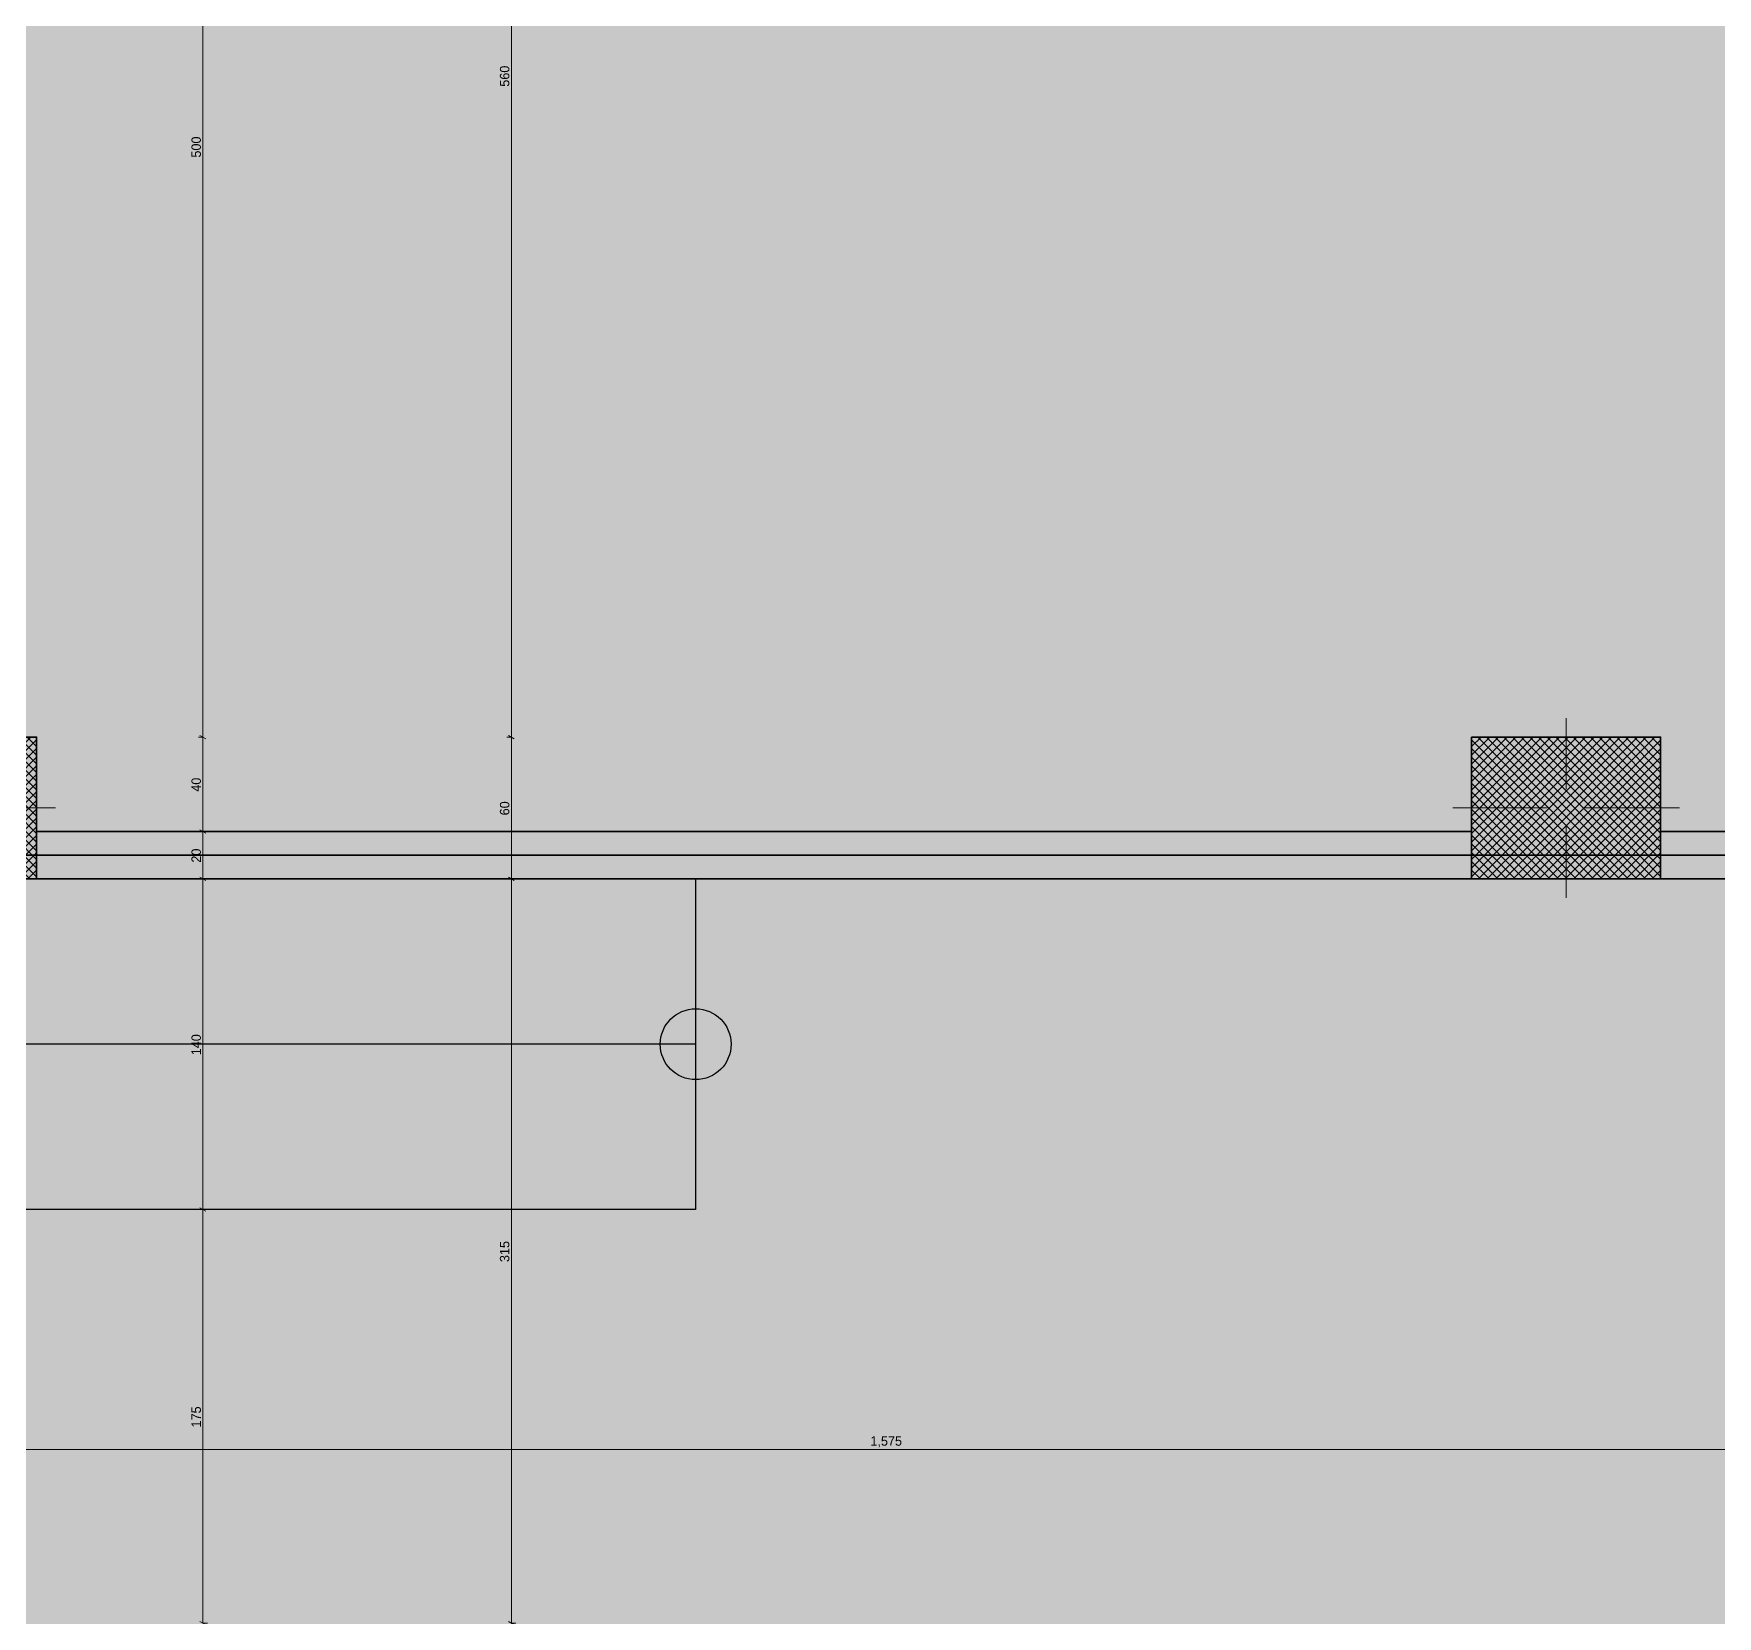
# Model space of a CAD drawing. Header units: millimetres. Extents: x -1912 to 88153, y -54123 to 4469.
# Drawn here: x 59863 to 66990, y -9322 to -2622 of the extents above; entities that cross this region are included whole.
import ezdxf
from ezdxf.enums import TextEntityAlignment as Align

# ---------------------------------------------------------------- set-up
doc = ezdxf.new("R2010")
doc.units = ezdxf.units.MM
doc.header["$MEASUREMENT"] = 0
for name, color, linetype in [('A - Dimensionimi', 7, 'Continuous'), ('A - Muret', 7, 'Continuous'), ('A - Shtyllat', 7, 'Continuous')]:
    doc.layers.add(name, color=color, linetype=linetype)
for name, color, linetype, lineweight in [('A - Dimensionimi_Pen_No__1', 7, 'Continuous', 13), ('A - Muret_Pen_No__7', 7, 'Continuous', 35), ('A - Sanitaria_Pen_No__42', 8, 'Continuous', 25), ('A - Shtyllat_Pen_No__1', 7, 'Continuous', 13), ('A - Shtyllat_Pen_No__7', 7, 'Continuous', 35)]:
    doc.layers.add(name, color=color, linetype=linetype, lineweight=lineweight)
for name, color, linetype, lineweight, true_color in [('A - Fill Zone_Pen_No__28', 7, 'Continuous', 35, 0xa80f02), ('A - Fill Zone_Pen_No__83', 7, 'Continuous', 13, 0xff9955), ('A - Muret_Pen_No__102', 7, 'Continuous', 13, 0xcccccc)]:
    doc.layers.add(name, color=color, linetype=linetype, lineweight=lineweight, true_color=true_color)
doc.styles.add('GENERATED_STYLE_1', font='GOTHIC.TTF')
doc.styles.add('GENERATED_STYLE_2', font='arial.ttf')
doc.dimstyles.new('GENERATED_STYLE__4', dxfattribs={"dimtxt": 40, "dimasz": 19, "dimexe": 0.18, "dimexo": 0.0625, "dimgap": 0, "dimtad": 1, "dimtih": 1, "dimtoh": 1, "dimdec": 0, "dimlfac": 0.1, "dimzin": 0, "dimdsep": 46, "dimtxsty": 'GENERATED_STYLE_1', "dimblk": 'ARROWHEAD_2', "dimblk1": 'ARROWHEAD_2', "dimblk2": 'ARROWHEAD_2', "dimcen": 0.09, "dimse1": 1, "dimse2": 1, "dimclrd": 7, "dimclre": 7, "dimclrt": 7, "dimadec": 0, "dimazin": 0, "dimtfac": 1, "dimtdec": 4, "dimtmove": 0, "dimatfit": 3, "dimfxl": 0, "dimtolj": 1, "dimtzin": 0, "dimarcsym": 0})
doc.dimstyles.new('GENERATED_STYLE__5', dxfattribs={"dimtxt": 40, "dimasz": 19, "dimexe": 0.18, "dimexo": 0.0625, "dimgap": 0, "dimtad": 1, "dimdec": 0, "dimlfac": 0.1, "dimzin": 0, "dimdsep": 46, "dimtxsty": 'GENERATED_STYLE_1', "dimblk": 'ARROWHEAD_2', "dimblk1": 'ARROWHEAD_2', "dimblk2": 'ARROWHEAD_2', "dimcen": 0.09, "dimse1": 1, "dimse2": 1, "dimclrd": 7, "dimclre": 7, "dimclrt": 7, "dimadec": 0, "dimazin": 0, "dimtfac": 1, "dimtdec": 4, "dimtmove": 0, "dimatfit": 3, "dimfxl": 0, "dimtolj": 1, "dimtzin": 0, "dimarcsym": 0})
pattern_1 = [(45, (0, 0), (-18.384776, 18.384776), []), (135, (0, 0), (18.384776, 18.384776), [])]

# ---------------------------------------------------------------- blocks, each defined once
blk = doc.blocks.new('Wall_54', base_point=(72350, -6200))
at = {"layer": 'A - Muret_Pen_No__102', "linetype": 'Continuous', "lineweight": 0, "true_color": 0xcccccc}
blk.add_hatch(color=254, dxfattribs=at).paths.add_polyline_path([(72350, -6000), (66750, -6000), (66750, -6200), (72350, -6200)])
at = {"layer": 'A - Muret_Pen_No__7', "color": 7, "linetype": 'Continuous', "lineweight": 35, "flags": 128}
for points in [[(72350, -6000), (66750, -6000)], [(66750, -6200), (71210, -6200)], [(71380, -6200), (72350, -6200)]]:
    blk.add_lwpolyline(points, dxfattribs=at)
blk = doc.blocks.new('Wall_55', base_point=(65950, -6200))
at = {"layer": 'A - Muret_Pen_No__102', "linetype": 'Continuous', "lineweight": 0, "true_color": 0xcccccc}
blk.add_hatch(color=254, dxfattribs=at).paths.add_polyline_path([(65950, -6000), (59875, -6000), (59875, -6200), (65950, -6200)])
at = {"layer": 'A - Muret_Pen_No__7', "color": 7, "linetype": 'Continuous', "lineweight": 35, "flags": 128}
for points in [[(65950, -6000), (59875, -6000)], [(59875, -6200), (65950, -6200)]]:
    blk.add_lwpolyline(points, dxfattribs=at)
blk = doc.blocks.new('Straight Ramp 26')
at = {"layer": 'A - Sanitaria_Pen_No__42', "color": 8, "linetype": 'Continuous', "lineweight": 25}
for p, q in [((0, -700), (0, 700)), ((0, 700), (7050, 700)), ((0, 0), (7050, 0)), ((0, -700), (7050, -700))]:
    blk.add_line(p, q, dxfattribs=at)
at = {"layer": 'A - Sanitaria_Pen_No__42', "color": 8, "linetype": 'Continuous', "lineweight": 25, "flags": 128}
blk.add_lwpolyline([(150, 0, 1), (-150, 0, 1)], format="xyb", close=True, dxfattribs=at)
at = {"layer": 'A - Sanitaria_Pen_No__42', "color": 8, "linetype": 'Continuous', "lineweight": 25, "style": 'GENERATED_STYLE_2'}
blk.add_attdef('DUMMY_139', text='', height=300, dxfattribs=at).set_placement((3525, 191.4), align=Align.MIDDLE_CENTER)
blk = doc.blocks.new('*D339')
at = {"layer": 'A - Dimensionimi_Pen_No__1', "color": 7, "linetype": 'Continuous', "lineweight": 13}
for p, q in [((60591.5, -7.2), (60566.5, 7.2)), ((60560.3, 0), (60579, 0)), ((60579, 0), (60579, -600)), ((60560.3, -600), (60579, -600)), ((60591.5, -607.2), (60566.5, -592.8)), ((60579, -600), (60579, -5600))]:
    blk.add_line(p, q, dxfattribs=at)
at = {"layer": 'A - Dimensionimi_Pen_No__1', "color": 7, "lineweight": 13, "insert": (60571, -331.3), "char_height": 40, "attachment_point": 7, "rotation": 90, "style": 'GENERATED_STYLE_1'}
blk.add_mtext('\\A1;{\\pql;\\fCentury Gothic|b0|i0|c0|p0;\\W1.000000;60}', dxfattribs=at)
blk = doc.blocks.new('ARROWHEAD_2')
at = {"color": 0, "linetype": 'Continuous', "lineweight": 0}
for p, q in [((0, 0), (-1, 0)), ((-0.38, -0.66), (0.38, 0.66))]:
    blk.add_line(p, q, dxfattribs=at)
blk = doc.blocks.new('*D340')
at = {"layer": 'A - Dimensionimi_Pen_No__1', "color": 7, "linetype": 'Continuous', "lineweight": 13}
for p, q in [((60591.5, -607.2), (60566.5, -592.8)), ((60579, -600), (60579, -5600)), ((60560.3, -5600), (60579, -5600)), ((60591.5, -5607.2), (60566.5, -5592.8))]:
    blk.add_line(p, q, dxfattribs=at)
at = {"layer": 'A - Dimensionimi_Pen_No__1', "color": 7, "lineweight": 13, "insert": (60571, -3146.9), "char_height": 40, "attachment_point": 7, "rotation": 90, "style": 'GENERATED_STYLE_1'}
blk.add_mtext('\\A1;{\\pql;\\fCentury Gothic|b0|i0|c0|p0;\\W1.000000;500}', dxfattribs=at)
blk = doc.blocks.new('*D341')
at = {"layer": 'A - Dimensionimi_Pen_No__1', "color": 7, "linetype": 'Continuous', "lineweight": 13}
for p, q in [((60560.3, -5600), (60579, -5600)), ((60591.5, -5607.2), (60566.5, -5592.8)), ((60579, -5600), (60579, -6000)), ((60591.5, -6007.2), (60566.5, -5992.8)), ((60579, -6000), (60597.8, -6000))]:
    blk.add_line(p, q, dxfattribs=at)
at = {"layer": 'A - Dimensionimi_Pen_No__1', "color": 7, "lineweight": 13, "insert": (60571, -5831.3), "char_height": 40, "attachment_point": 7, "rotation": 90, "style": 'GENERATED_STYLE_1'}
blk.add_mtext('\\A1;{\\pql;\\fCentury Gothic|b0|i0|c0|p0;\\W1.000000;40}', dxfattribs=at)
blk = doc.blocks.new('*D342')
at = {"layer": 'A - Dimensionimi_Pen_No__1', "color": 7, "linetype": 'Continuous', "lineweight": 13}
for p, q in [((60591.5, -6007.2), (60566.5, -5992.8)), ((60579, -6000), (60597.8, -6000)), ((60579, -6000), (60579, -6200)), ((60560.3, -6200), (60579, -6200)), ((60591.5, -6207.2), (60566.5, -6192.8))]:
    blk.add_line(p, q, dxfattribs=at)
at = {"layer": 'A - Dimensionimi_Pen_No__1', "color": 7, "lineweight": 13, "insert": (60571, -6131.3), "char_height": 40, "attachment_point": 7, "rotation": 90, "style": 'GENERATED_STYLE_1'}
blk.add_mtext('\\A1;{\\pql;\\fCentury Gothic|b0|i0|c0|p0;\\W1.000000;20}', dxfattribs=at)
blk = doc.blocks.new('*D343')
at = {"layer": 'A - Dimensionimi_Pen_No__1', "color": 7, "linetype": 'Continuous', "lineweight": 13}
for p, q in [((60560.3, -6200), (60579, -6200)), ((60591.5, -6207.2), (60566.5, -6192.8)), ((60579, -6200), (60579, -7600)), ((60591.5, -7607.2), (60566.5, -7592.8)), ((60579, -7600), (60597.8, -7600))]:
    blk.add_line(p, q, dxfattribs=at)
at = {"layer": 'A - Dimensionimi_Pen_No__1', "color": 7, "lineweight": 13, "insert": (60571, -6946.9), "char_height": 40, "attachment_point": 7, "rotation": 90, "style": 'GENERATED_STYLE_1'}
blk.add_mtext('\\A1;{\\pql;\\fCentury Gothic|b0|i0|c0|p0;\\W1.000000;140}', dxfattribs=at)
blk = doc.blocks.new('*D344')
at = {"layer": 'A - Dimensionimi_Pen_No__1', "color": 7, "linetype": 'Continuous', "lineweight": 13}
for p, q in [((60591.5, -7607.2), (60566.5, -7592.8)), ((60579, -7600), (60597.8, -7600)), ((60579, -7600), (60579, -9350.8)), ((60591.5, -9358.1), (60566.5, -9343.6)), ((60579, -9350.8), (60597.8, -9350.8))]:
    blk.add_line(p, q, dxfattribs=at)
at = {"layer": 'A - Dimensionimi_Pen_No__1', "color": 7, "lineweight": 13, "insert": (60571, -8522.4), "char_height": 40, "attachment_point": 7, "rotation": 90, "style": 'GENERATED_STYLE_1'}
blk.add_mtext('\\A1;{\\pql;\\fCentury Gothic|b0|i0|c0|p0;\\W1.000000;175}', dxfattribs=at)
blk = doc.blocks.new('*D370')
at = {"layer": 'A - Dimensionimi_Pen_No__1', "color": 7, "linetype": 'Continuous', "lineweight": 13}
for p, q in [((71899.8, 0), (71899.8, -600)), ((71881.1, -600), (71899.8, -600)), ((71912.3, -607.2), (71887.3, -592.8)), ((71899.8, -600), (71899.8, -5600)), ((71881.1, -5600), (71899.8, -5600)), ((71912.3, -5607.2), (71887.3, -5592.8))]:
    blk.add_line(p, q, dxfattribs=at)
at = {"layer": 'A - Dimensionimi_Pen_No__1', "color": 7, "lineweight": 13, "insert": (71891.8, -3146.9), "char_height": 40, "attachment_point": 7, "rotation": 90, "style": 'GENERATED_STYLE_1'}
blk.add_mtext('\\A1;{\\pql;\\fCentury Gothic|b0|i0|c0|p0;\\W1.000000;500}', dxfattribs=at)
blk = doc.blocks.new('*D371')
at = {"layer": 'A - Dimensionimi_Pen_No__1', "color": 7, "linetype": 'Continuous', "lineweight": 13}
for p, q in [((71881.1, -5600), (71899.8, -5600)), ((71912.3, -5607.2), (71887.3, -5592.8)), ((71899.8, -5600), (71899.8, -6200)), ((71881.1, -6200), (71899.8, -6200)), ((71912.3, -6207.2), (71887.3, -6192.8))]:
    blk.add_line(p, q, dxfattribs=at)
at = {"layer": 'A - Dimensionimi_Pen_No__1', "color": 7, "lineweight": 13, "insert": (71891.8, -5931.3), "char_height": 40, "attachment_point": 7, "rotation": 90, "style": 'GENERATED_STYLE_1'}
blk.add_mtext('\\A1;{\\pql;\\fCentury Gothic|b0|i0|c0|p0;\\W1.000000;60}', dxfattribs=at)
blk = doc.blocks.new('*D372')
at = {"layer": 'A - Dimensionimi_Pen_No__1', "color": 7, "linetype": 'Continuous', "lineweight": 13}
for p, q in [((71881.1, -6200), (71899.8, -6200)), ((71912.3, -6207.2), (71887.3, -6192.8)), ((71899.8, -6200), (71899.8, -9350.8)), ((71881.1, -9350.8), (71899.8, -9350.8)), ((71912.3, -9358.1), (71887.3, -9343.6))]:
    blk.add_line(p, q, dxfattribs=at)
at = {"layer": 'A - Dimensionimi_Pen_No__1', "color": 7, "lineweight": 13, "insert": (71891.8, -7822.4), "char_height": 40, "attachment_point": 7, "rotation": 90, "style": 'GENERATED_STYLE_1'}
blk.add_mtext('\\A1;{\\pql;\\fCentury Gothic|b0|i0|c0|p0;\\W1.000000;315}', dxfattribs=at)
blk = doc.blocks.new('*D412')
at = {"layer": 'A - Dimensionimi_Pen_No__1', "color": 7, "linetype": 'Continuous', "lineweight": 13}
for p, q in [((61897.3, -7.2), (61872.3, 7.2)), ((61866, 0), (61884.8, 0)), ((61884.8, 0), (61884.8, -5600)), ((61866, -5600), (61884.8, -5600)), ((61897.3, -5607.2), (61872.3, -5592.8))]:
    blk.add_line(p, q, dxfattribs=at)
at = {"layer": 'A - Dimensionimi_Pen_No__1', "color": 7, "lineweight": 13, "insert": (61876.8, -2846.9), "char_height": 40, "attachment_point": 7, "rotation": 90, "style": 'GENERATED_STYLE_1'}
blk.add_mtext('\\A1;{\\pql;\\fCentury Gothic|b0|i0|c0|p0;\\W1.000000;560}', dxfattribs=at)
blk = doc.blocks.new('*D413')
at = {"layer": 'A - Dimensionimi_Pen_No__1', "color": 7, "linetype": 'Continuous', "lineweight": 13}
for p, q in [((61866, -5600), (61884.8, -5600)), ((61897.3, -5607.2), (61872.3, -5592.8)), ((61884.8, -5600), (61884.8, -6200)), ((61866, -6200), (61884.8, -6200)), ((61897.3, -6207.2), (61872.3, -6192.8))]:
    blk.add_line(p, q, dxfattribs=at)
at = {"layer": 'A - Dimensionimi_Pen_No__1', "color": 7, "lineweight": 13, "insert": (61876.8, -5931.3), "char_height": 40, "attachment_point": 7, "rotation": 90, "style": 'GENERATED_STYLE_1'}
blk.add_mtext('\\A1;{\\pql;\\fCentury Gothic|b0|i0|c0|p0;\\W1.000000;60}', dxfattribs=at)
blk = doc.blocks.new('*D414')
at = {"layer": 'A - Dimensionimi_Pen_No__1', "color": 7, "linetype": 'Continuous', "lineweight": 13}
for p, q in [((61866, -6200), (61884.8, -6200)), ((61897.3, -6207.2), (61872.3, -6192.8)), ((61884.8, -6200), (61884.8, -9350.8)), ((61897.3, -9358.1), (61872.3, -9343.6)), ((61884.8, -9350.8), (61903.5, -9350.8))]:
    blk.add_line(p, q, dxfattribs=at)
at = {"layer": 'A - Dimensionimi_Pen_No__1', "color": 7, "lineweight": 13, "insert": (61876.8, -7822.4), "char_height": 40, "attachment_point": 7, "rotation": 90, "style": 'GENERATED_STYLE_1'}
blk.add_mtext('\\A1;{\\pql;\\fCentury Gothic|b0|i0|c0|p0;\\W1.000000;315}', dxfattribs=at)
blk = doc.blocks.new('*D427')
at = {"layer": 'A - Dimensionimi_Pen_No__1', "color": 7, "linetype": 'Continuous', "lineweight": 13}
for p, q in [((55607.2, -8602.6), (55592.8, -8627.6)), ((55600, -8615.1), (71350, -8615.1)), ((55600, -8633.8), (55600, -8615.1)), ((71357.2, -8602.6), (71342.8, -8627.6)), ((71350, -8615.1), (71350, -8596.3))]:
    blk.add_line(p, q, dxfattribs=at)
at = {"layer": 'A - Dimensionimi_Pen_No__1', "color": 7, "lineweight": 13, "insert": (63404.6, -8607.1), "char_height": 40, "attachment_point": 7, "style": 'GENERATED_STYLE_1'}
blk.add_mtext('\\A1;{\\pql;\\fCentury Gothic|b0|i0|c0|p0;\\W1.000000;1,575}', dxfattribs=at)
blk = doc.blocks.new('Column_75', base_point=(59475, -5900))
at = {"layer": 'A - Shtyllat', "linetype": 'Continuous', "lineweight": 0, "true_color": 0x000000}
h = blk.add_hatch(dxfattribs=at)
h.set_pattern_fill('Concrete_Block', color=18, style=0, pattern_type=2)
h.set_pattern_definition(pattern_1)
h.paths.add_polyline_path([(59075, -5600), (59075, -6200), (59875, -6200), (59875, -5600)])
at = {"layer": 'A - Shtyllat_Pen_No__1', "color": 7, "linetype": 'Continuous', "lineweight": 13}
for p, q in [((59475, -5820), (59475, -5520)), ((59395, -5900), (58995, -5900)), ((59555, -5900), (59955, -5900)), ((59475, -5980), (59475, -6280))]:
    blk.add_line(p, q, dxfattribs=at)
blk.add_point((59475, -5900), dxfattribs=at)
at = {"layer": 'A - Shtyllat_Pen_No__7', "color": 7, "linetype": 'Continuous', "lineweight": 35, "flags": 128}
blk.add_lwpolyline([(59075, -5600), (59075, -6200), (59875, -6200), (59875, -5600)], close=True, dxfattribs=at)
blk = doc.blocks.new('Column_77', base_point=(66350, -5900))
at = {"layer": 'A - Shtyllat', "linetype": 'Continuous', "lineweight": 0, "true_color": 0x000000}
h = blk.add_hatch(dxfattribs=at)
h.set_pattern_fill('Concrete_Block', color=18, style=0, pattern_type=2)
h.set_pattern_definition(pattern_1)
h.paths.add_polyline_path([(65950, -5600), (65950, -6200), (66750, -6200), (66750, -5600)])
at = {"layer": 'A - Shtyllat_Pen_No__1', "color": 7, "linetype": 'Continuous', "lineweight": 13}
for p, q in [((66350, -5820), (66350, -5520)), ((66270, -5900), (65870, -5900)), ((66430, -5900), (66830, -5900)), ((66350, -5980), (66350, -6280))]:
    blk.add_line(p, q, dxfattribs=at)
blk.add_point((66350, -5900), dxfattribs=at)
at = {"layer": 'A - Shtyllat_Pen_No__7', "color": 7, "linetype": 'Continuous', "lineweight": 35, "flags": 128}
blk.add_lwpolyline([(65950, -5600), (65950, -6200), (66750, -6200), (66750, -5600)], close=True, dxfattribs=at)

msp = doc.modelspace()

# ---------------------------------------------------------------- hatches: boundary and pattern name
at = {"layer": 'A - Fill Zone_Pen_No__83', "linetype": 'Continuous', "lineweight": 0, "true_color": 0xfff4ee}
msp.add_hatch(color=7, dxfattribs=at).paths.add_polyline_path([(52250, -6100), (73150, -6100), (73150, -5600), (73100, -5600), (73100, -600), (73150, -600), (73150, 0), (52250, 0)])
at = {"layer": 'A - Fill Zone_Pen_No__83', "linetype": 'Continuous', "lineweight": 0, "true_color": 0x190f08}
msp.add_hatch(color=28, dxfattribs=at).paths.add_polyline_path([(58799.6, -11535.1), (58799.6, -9475.8), (73150, -9475.8), (73150, -6100), (52250, -6100), (52250, -12290.3), (55724.8, -12290.3), (55724.8, -11534.7)])

# ---------------------------------------------------------------- linework, layer by layer
at = {"layer": 'A - Fill Zone_Pen_No__28', "color": 14, "linetype": 'Continuous', "lineweight": 35, "true_color": 0xa80f02, "flags": 128}
msp.add_lwpolyline([(58799.6, -11535.1), (58799.6, -9475.8), (73150, -9475.8), (73150, -6100), (52250, -6100), (52250, -12290.3), (55724.8, -12290.3), (55724.8, -11534.7)], close=True, dxfattribs=at)

# ---------------------------------------------------------------- block references
at = {"layer": 'A - Muret', "color": 7, "lineweight": 35}
for name, p in [('Wall_55', (65950, -6200)), ('Wall_54', (72350, -6200))]:
    msp.add_blockref(name, p, dxfattribs=at)
at = {"layer": 'A - Sanitaria_Pen_No__42', "color": 8, "linetype": 'Continuous', "lineweight": 25, "xscale": -1, "zscale": 1000}
msp.add_blockref('Straight Ramp 26', (62665, -6900), dxfattribs=at)
at = {"layer": 'A - Shtyllat', "color": 7, "lineweight": 35}
for name, p in [('Column_75', (59475, -5900)), ('Column_77', (66350, -5900))]:
    msp.add_blockref(name, p, dxfattribs=at)

# ---------------------------------------------------------------- dimensions: what is measured, and where the dimension line sits
at = {"layer": 'A - Dimensionimi', "color": 7, "linetype": 'Continuous', "lineweight": 13}
for base, p1, p2, picture, middle in [((60579, -600), (59875, 0), (59875, -600), '*D339', (60551, -300.9)), ((61884.8, -5600), (59875, 0), (59875, -5600), '*D412', (61856.8, -2801.3)), ((71899.8, -5600), (71650, -600), (59875, -5600), '*D370', (71871.8, -3101.3)), ((60579, -5600), (59875, -600), (59875, -5600), '*D340', (60551, -3101.3)), ((60579, -6000), (59875, -5600), (62912.5, -6000), '*D341', (60551, -5800.9)), ((71899.8, -6200), (59875, -5600), (59875, -6200), '*D371', (71871.8, -5900.9)), ((61884.8, -6200), (59875, -5600), (59875, -6200), '*D413', (61856.8, -5900.9)), ((60579, -6200), (62912.5, -6000), (59875, -6200), '*D342', (60551, -6100.9)), ((60579, -7600), (59875, -6200), (62665, -7600), '*D343', (60551, -6901.3)), ((71899.8, -9350.8), (59875, -6200), (65612.3, -9350.8), '*D372', (71871.8, -7776.7)), ((61884.8, -9350.8), (59875, -6200), (65612.3, -9350.8), '*D414', (61856.8, -7776.7)), ((60579, -9350.8), (62665, -7600), (65612.3, -9350.8), '*D344', (60551, -8476.7))]:
    dim = msp.add_linear_dim(base=base, p1=p1, p2=p2, angle=270, dimstyle='GENERATED_STYLE__5', dxfattribs=at)
    dim.commit()
    dim.dimension.update_dxf_attribs({"geometry": picture, "text_midpoint": middle, "dimtype": 160, "text_rotation": 90})
dim = msp.add_linear_dim(base=(71350, -8615.1), p1=(55600, -9350.8), p2=(71350, -7775.4), dimstyle='GENERATED_STYLE__4', dxfattribs=at)
dim.commit()
dim.dimension.update_dxf_attribs({"geometry": '*D427', "text_midpoint": (63471.6, -8587.1), "dimtype": 160})

doc.saveas('drawing.dxf')
